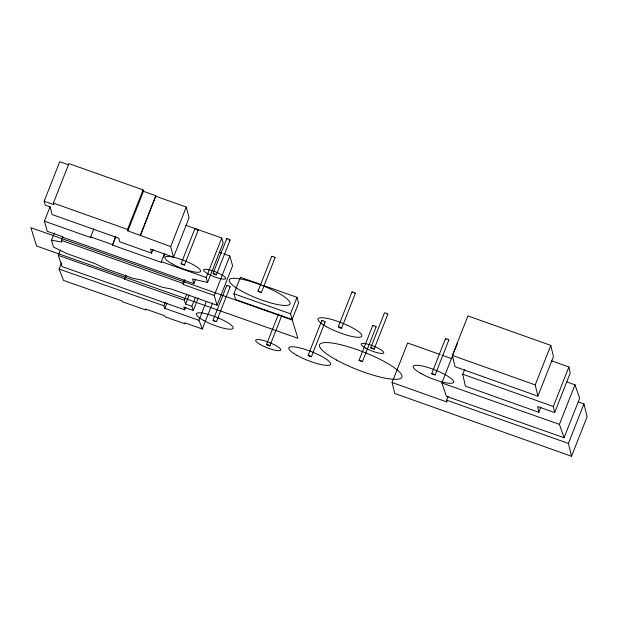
<?xml version="1.0" encoding="UTF-8"?>
<svg xmlns="http://www.w3.org/2000/svg" width="618" height="618" viewBox="0 0 618 618"><rect width="100%" height="100%" fill="white"/><g stroke="black" fill="none" stroke-linecap="round" stroke-linejoin="round"><path stroke-width="0.93" d="M278.502 314.044L266.52 344.45L267.988 345.447L269.888 345.786L281.862 315.381M269.888 345.771L266.713 344.373L269.888 345.771L267.88 345.4L266.543 344.419M181.105 263.724L194.855 228.814L196.864 229.201L198.224 230.12L184.481 265.029L181.12 263.693L184.419 265.083M212.986 273.581L226.729 238.672L228.575 238.996L230.097 240.008L216.354 274.886C211.742 274.716 212.955 271.858 216.354 274.886M226.729 238.741L227.076 239.096M213.063 320.302L214.392 321.283L216.4 321.669L230.135 286.798L228.621 285.779L226.775 285.462L213.032 320.333L216.408 321.638M226.775 285.462L227.123 285.879M258 291.186L271.711 256.346L273.882 256.802L275.08 257.683L261.337 292.553L258 291.186L261.275 292.608M271.711 256.416L272.183 256.841M308.042 355.497L321.777 320.541L323.469 320.804L325.153 321.847L311.402 356.756C306.783 356.594 308.011 353.735 311.402 356.756M321.777 320.618L322.241 321.043M338.262 326.876L352.005 291.966L353.851 292.291L355.381 293.272L341.63 328.181C337.057 328.019 338.255 325.161 341.63 328.181M352.005 292.036L352.739 292.615M359.035 360.317L372.778 325.408L374.469 325.671L376.146 326.744L362.403 361.623L359.035 360.317L362.411 361.584M372.77 325.447L373.372 325.98M370.73 347.749L374.099 349.085L387.834 314.214L386.157 313.133L384.496 312.847L370.73 347.749L374.106 349.054M431.735 373.643L445.478 338.734L447.169 338.996L448.838 340.07L435.103 374.948L431.735 373.643L435.111 374.91M445.47 338.764L445.941 339.228M153.017 249.541L151.603 253.133L119.792 241.839L118.834 238.224L52.105 214.554L50.089 206.852L45.23 205.137L44.179 201.221L59.737 161.707L68.474 164.805M195.62 279.189L193.859 283.677L62.31 237.103L62.209 236.609L47.269 231.317L44.388 221.151L50.05 206.783M44.179 201.221L53.781 204.628L53.364 203.106L68.93 163.6L143.098 189.904L143.43 191.325L127.864 230.838L170.699 246.567L173.527 257.227L150.56 249.069L151.603 253.133M223.608 253.766L229.803 255.96L232.615 265.732L217.057 305.238L171.024 288.954L162.372 287.285L142.279 280.178L132.77 278.278L104.666 268.336L94.716 263.492L67.014 253.674L53.496 247.069L51.526 240.201L54.361 233.017M51.526 240.201L61.962 242.071L61.437 240.371L62.851 236.779M185.724 307.123L184.666 309.811L62.032 266.582L58.308 255.388L60.433 250.004M212.584 302.951L202.325 328.992L184.728 322.828L185.091 323.847L165.029 316.818L164.643 315.736L145.454 309.015L145.863 309.989L122.349 301.754L122.04 300.935L63.546 280.448L59.089 269.062L61.568 262.781M44.388 221.151L90.892 237.621L90.676 236.918L93.859 228.83M164.519 253.573L161.337 261.653L161.592 262.488L112.507 245.099L115.527 236.501M112.507 245.099L115.69 237.018M127.864 230.838L127.532 229.417L143.098 189.904M140.286 235.234L155.852 195.728L143.43 191.325M140.417 235.821L155.852 195.728M184.666 309.811L183.778 307.115L193.264 310.46L191.866 306.265L185.601 304.071L184.357 300.209L124.589 279.143L125.809 275.087M124.589 279.143L126.01 275.551M163.716 257.103L164.774 254.407M170.699 246.567L186.265 207.053L155.975 196.315M173.527 257.227L189.093 217.714L186.265 207.053M202.325 328.992L198.919 320.309L164.875 308.382L163.847 305.748L165.261 302.156M164.875 308.382L166.991 302.998M217.057 305.238L214.245 295.466L183.26 284.496L182.913 283.376L184.326 279.784M183.26 284.496L185.029 280.008M184.357 300.209L186.837 293.929M185.601 304.071L189.139 295.087M191.866 306.265L195.404 297.289M193.264 310.46L198.216 297.891M193.859 283.677L192.553 278.957L207.571 282.488L206.196 277.528L221.762 238.023L185.871 225.323M207.571 282.488L223.137 242.982L221.762 238.023M198.919 320.309L206.342 301.453M214.245 295.466L229.803 255.96M263.786 285.562L297.019 297.328L298.571 303.044L292.09 319.506L235.566 299.483L233.952 293.751L240.433 277.289L261.09 284.604M292.09 319.506L290.53 313.789L297.019 297.328M578.51 402.001L583.964 403.933L587.1 416.779L571.534 456.293L394.755 393.481L392.09 382.503L407.656 342.998L440.093 354.516M452.376 355.443L467.942 315.937L550.8 345.4L553.442 356.656L537.884 396.169L455.018 366.698L452.376 355.443L535.234 384.914L537.884 396.169M566.845 381.97L574.987 384.836L579.645 398.224L564.08 437.729L446.443 396.339L441.847 382.975L457.405 343.469M392.09 382.503L447.053 402.032L446.644 400.186L448.058 396.594M540.92 406.899L538.796 412.283L465.346 386.119L462.774 374.23L464.535 369.734M535.234 384.914L550.8 345.4M538.796 412.283L537.583 406.513L554.64 412.592L553.334 406.497L568.9 366.992L551.689 360.858M554.64 412.592L570.205 373.087L568.9 366.992M564.08 437.729L559.421 424.35L574.987 384.836M571.534 456.293L568.405 443.446L583.964 403.933M198.216 230.151L197.436 230.166M230.066 240.039L229.015 239.946M230.112 286.829L229.626 286.86M275.08 257.683L274.686 257.76M325.145 321.878L324.751 321.963M355.373 293.303L354.863 293.365M376.123 326.775L375.505 326.791M387.81 314.238L387.192 314.253M448.815 340.101L448.328 340.132M59.089 269.062L163.847 305.748M441.847 382.975L559.421 424.35M58.308 255.388L124.396 278.679M219.181 252.198L221.839 253.141M161.337 261.653L206.196 277.528M90.676 236.918L112.345 244.581M233.952 293.751L290.53 313.789M61.437 240.371L182.913 283.376M53.364 203.106L127.532 229.417M441.893 355.157L451.804 358.679M446.644 400.186L568.405 443.446M462.774 374.23L553.334 406.497M292.237 320L30.9 227.694L36.555 245.995L297.899 338.301L292.237 320M336.501 360.008A44.226 9.347 21.5 0 0 401.793 377.335A44.226 9.347 21.5 0 0 343.871 345.516A44.226 9.347 21.5 0 0 336.501 360.008M365.678 348.104A12.128 2.565 21.5 0 0 383.67 352.932A12.128 2.565 21.5 0 0 367.895 344.211A12.128 2.565 21.5 0 0 365.678 348.104M421.097 373.573A21.715 4.589 21.5 0 0 453.527 382.426A21.715 4.589 21.5 0 0 425.64 366.829A21.715 4.589 21.5 0 0 421.097 373.573M326.621 326.767A23.554 4.975 21.5 0 0 361.762 336.339A23.554 4.975 21.5 0 0 331.472 319.421A23.554 4.975 21.5 0 0 326.621 326.767M240.549 290.499A32.646 6.898 21.5 0 0 289.78 304.28A32.646 6.898 21.5 0 0 248.652 280.881A32.646 6.898 21.5 0 0 240.549 290.499M207.911 273.828A11.904 2.518 21.5 0 0 225.694 278.679A11.904 2.518 21.5 0 0 210.421 270.136A11.904 2.518 21.5 0 0 207.911 273.828M172.283 263.925A19.096 4.032 21.5 0 0 200.526 271.449A19.096 4.032 21.5 0 0 175.582 257.706A19.096 4.032 21.5 0 0 172.283 263.925M260.564 344.682A13.465 2.843 21.5 0 0 280.672 350.174A13.465 2.843 21.5 0 0 263.376 340.503A13.465 2.843 21.5 0 0 260.564 344.682M203.932 320.603A19.768 4.179 21.5 0 0 233.079 328.312A19.768 4.179 21.5 0 0 207.146 314.091A19.768 4.179 21.5 0 0 203.932 320.603M296.988 355.365A22.441 4.743 21.5 0 0 330.499 364.512A22.441 4.743 21.5 0 0 301.684 348.39A22.441 4.743 21.5 0 0 296.988 355.365"/></g></svg>
